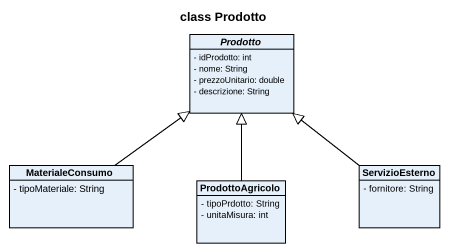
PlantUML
@startuml
title class Prodotto
hide circle
hide empty members
skinparam classAttributeIconSize 0
abstract class Prodotto {
  - idProdotto: int
  - nome: String
  - prezzoUnitario: double
  - descrizione: String
}
class MaterialeConsumo {
  - tipoMateriale: String
}
class ServizioEsterno {
  - fornitore: String
}
class ProdottoAgricolo {
  - tipoPrdotto: String
  - unitaMisura: int
}
MaterialeConsumo -up-|> Prodotto
ServizioEsterno -up-|> Prodotto
ProdottoAgricolo -up-|> Prodotto
@enduml
